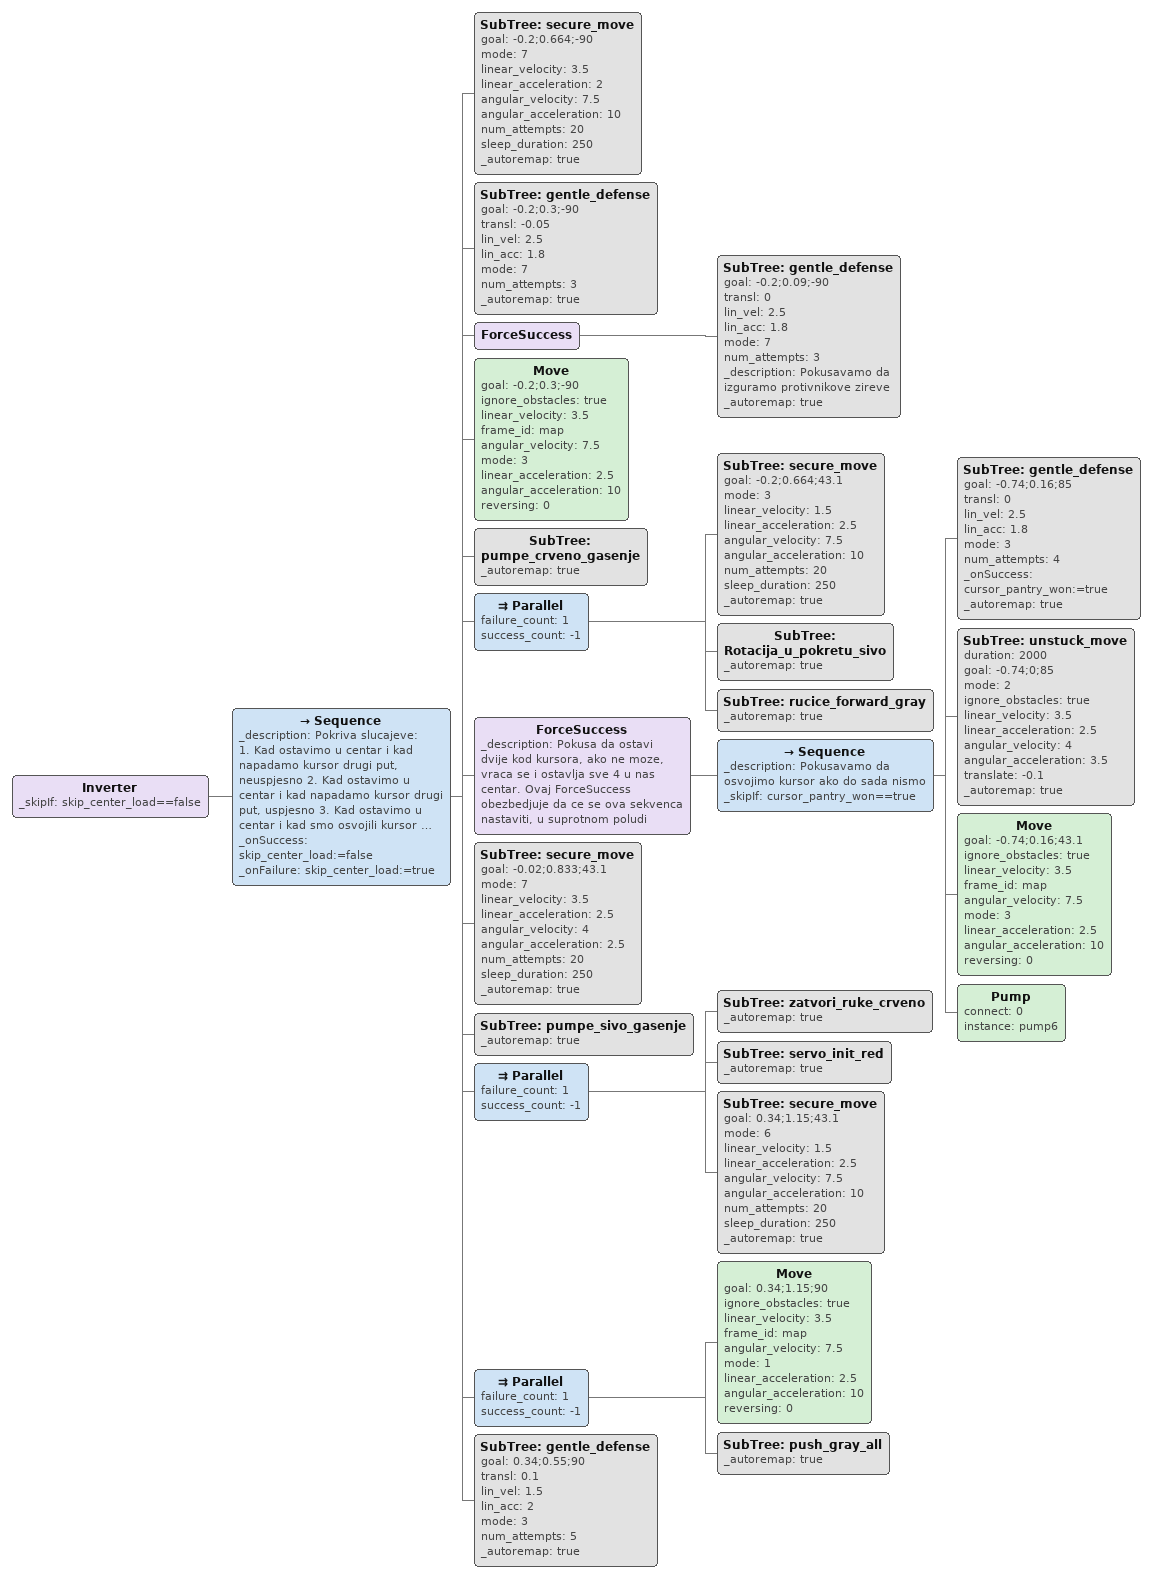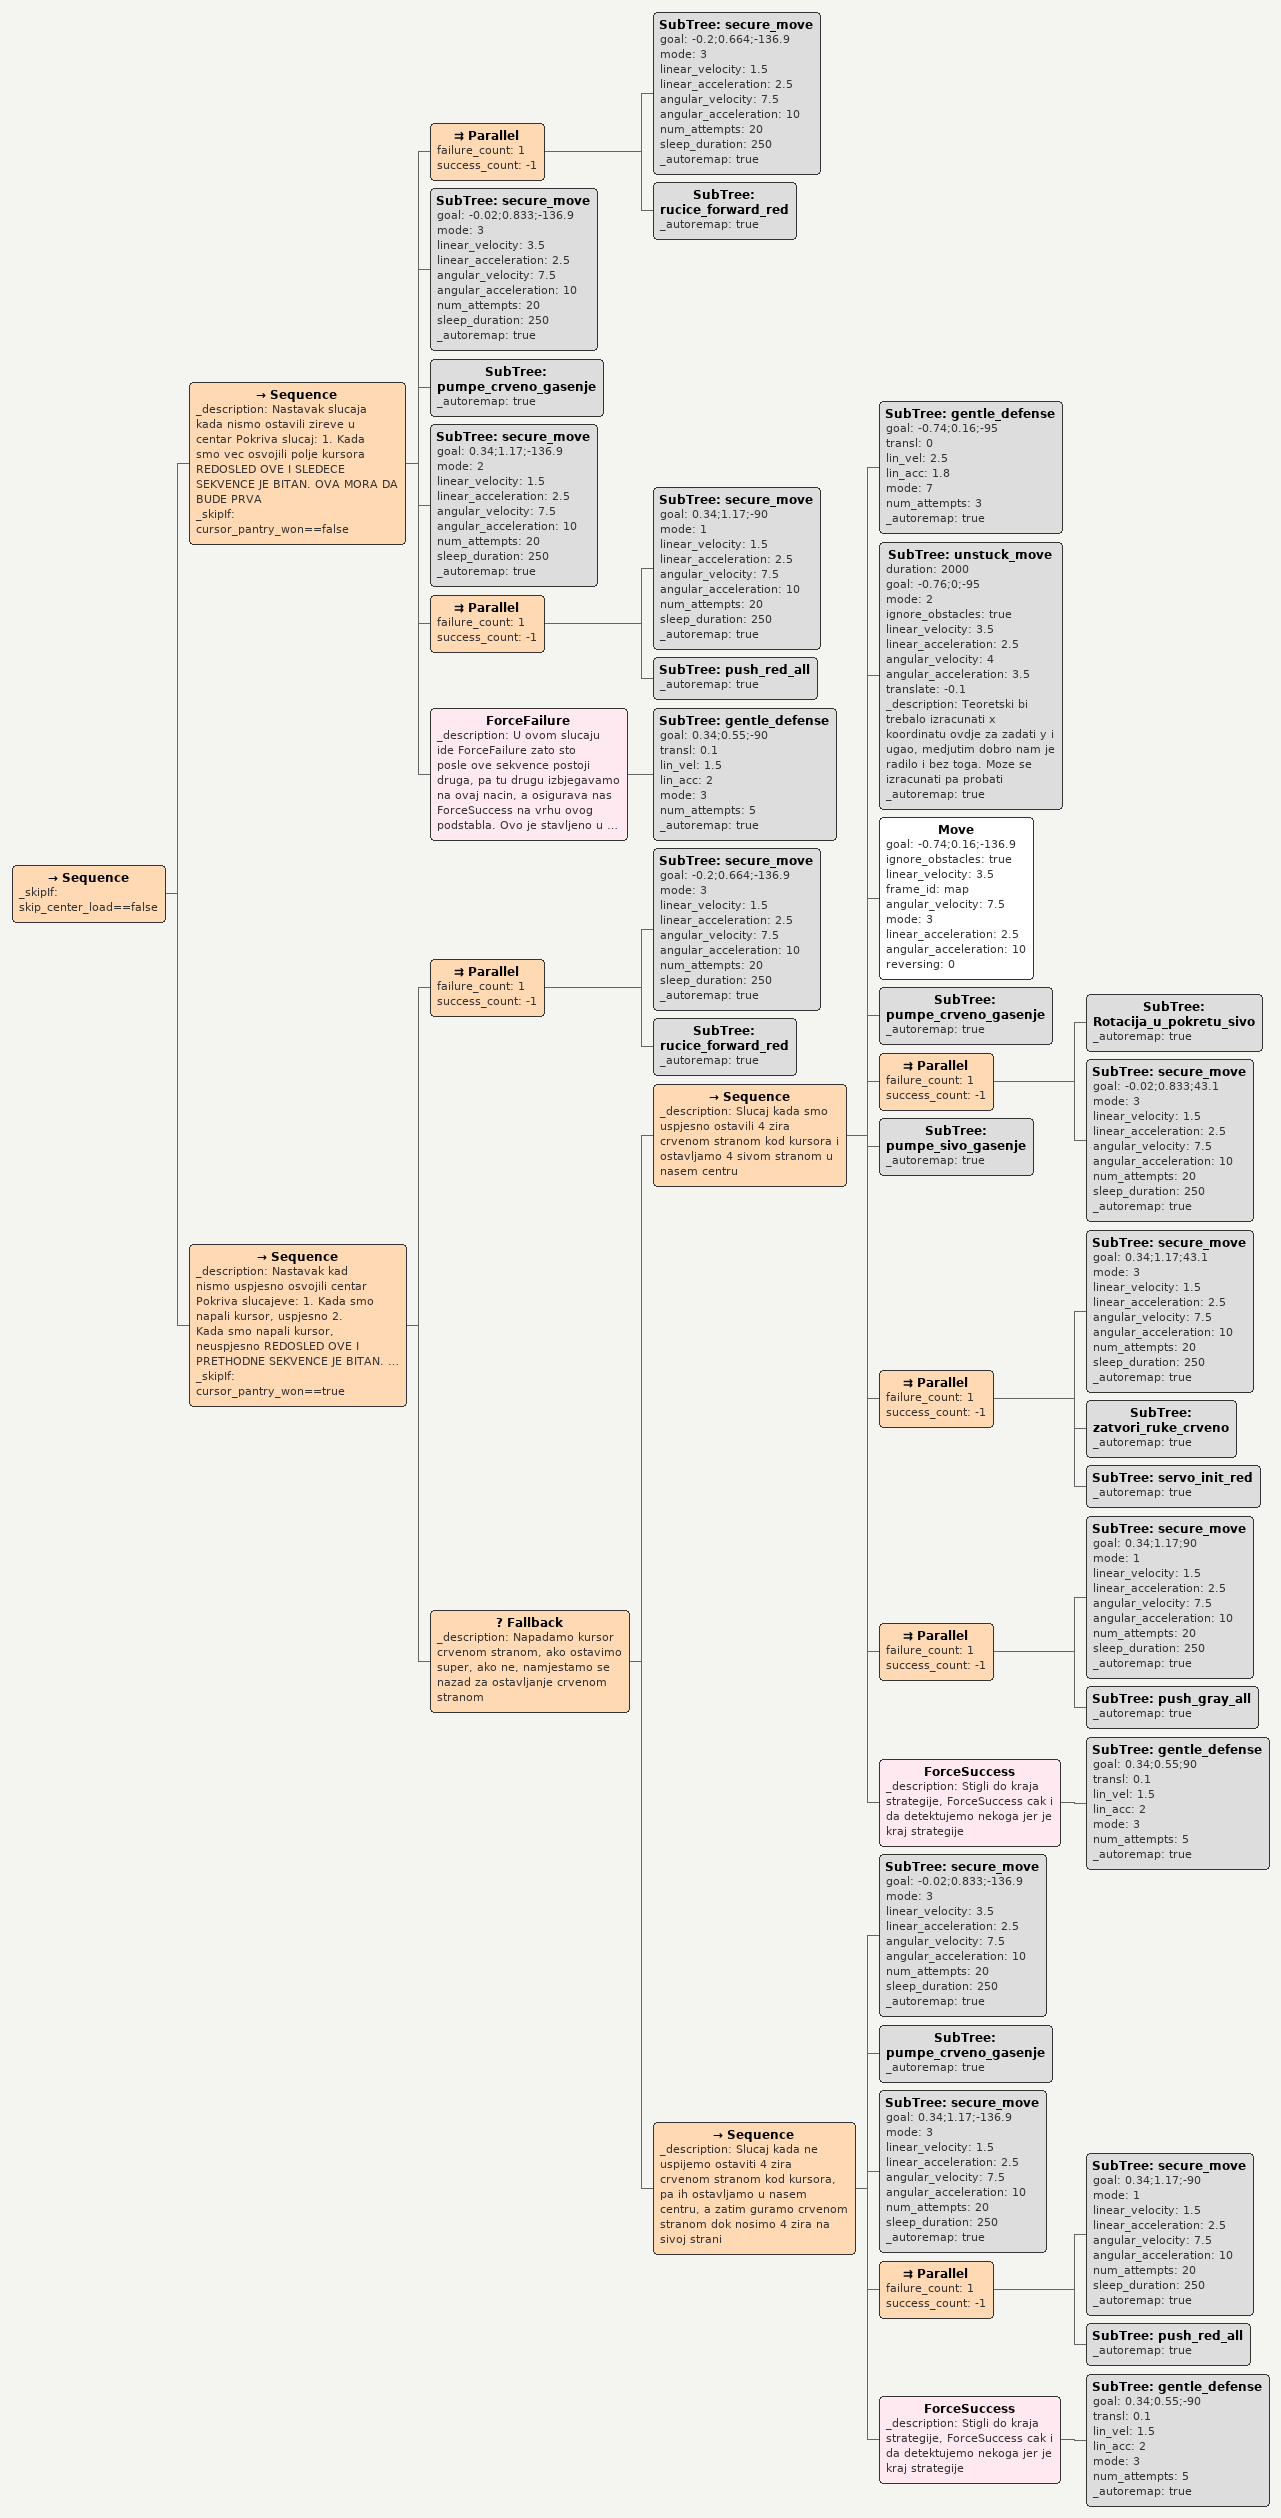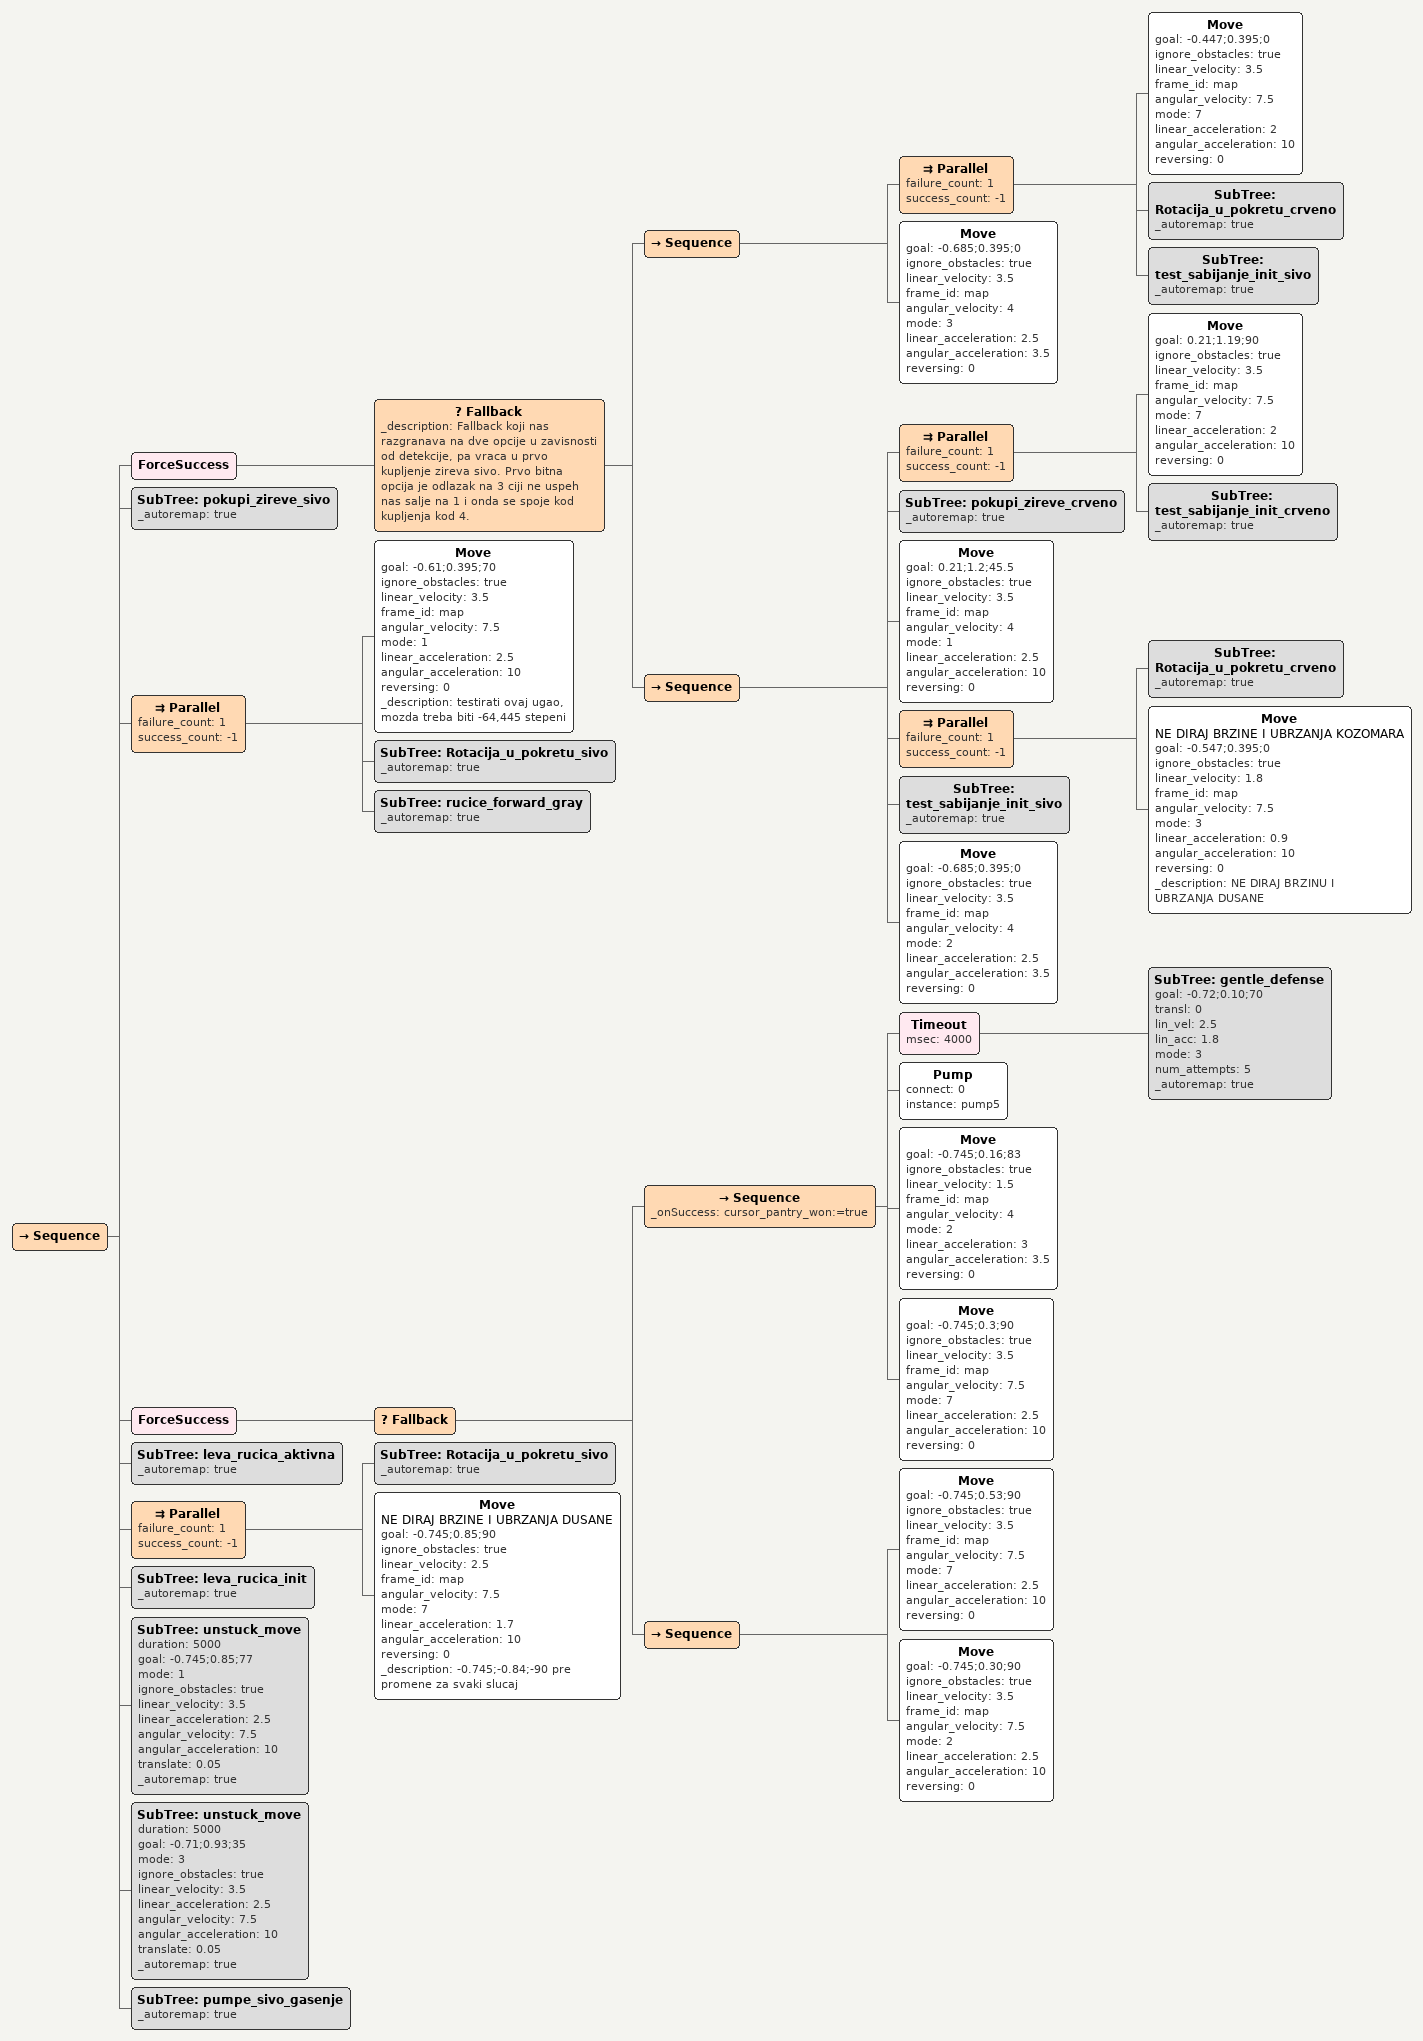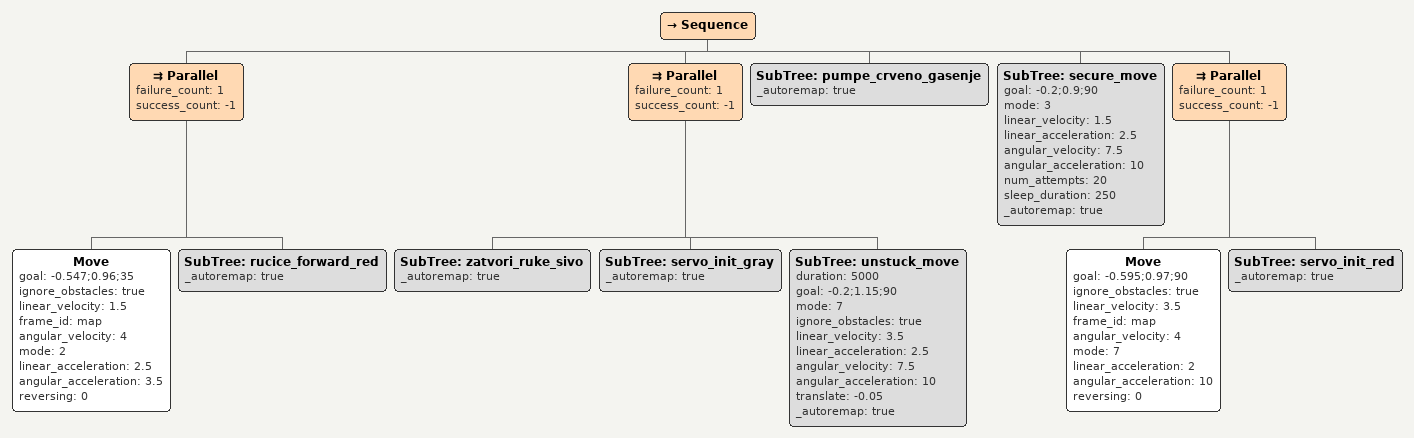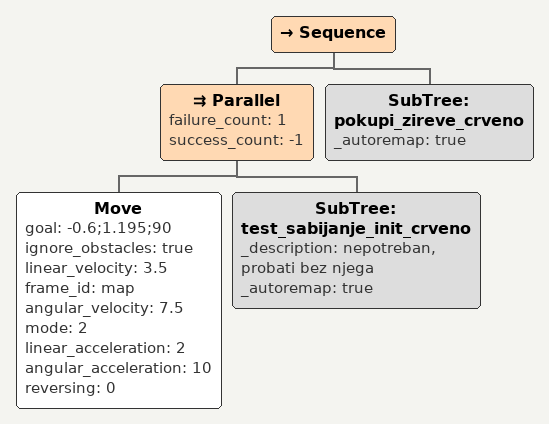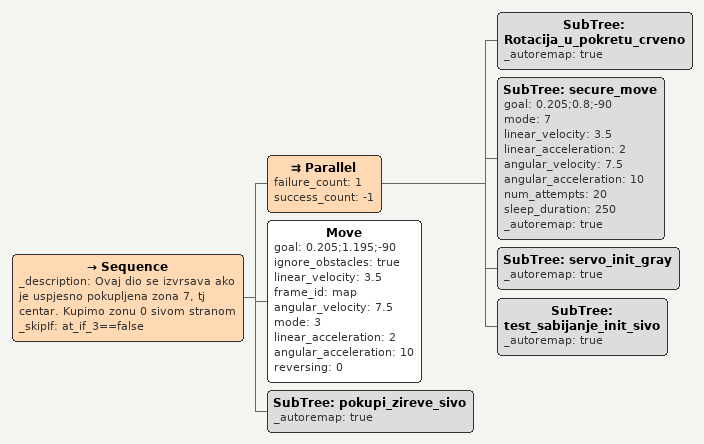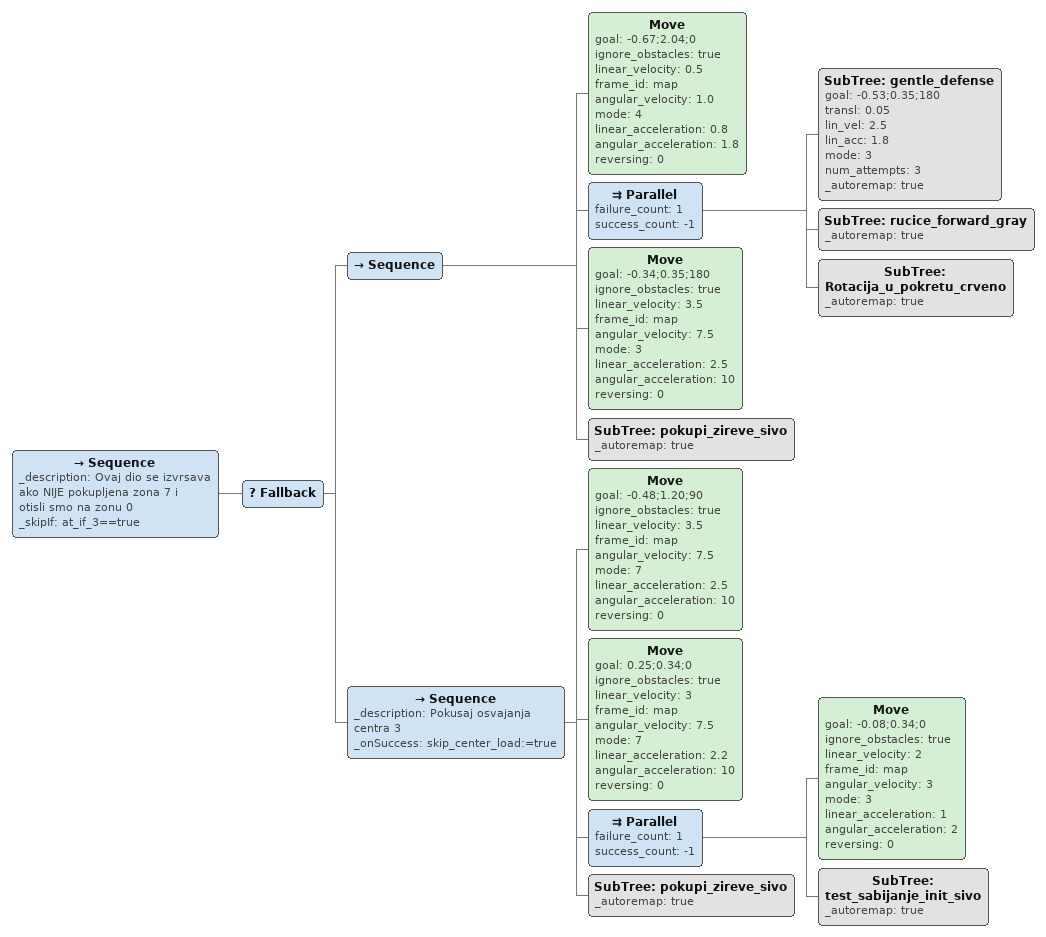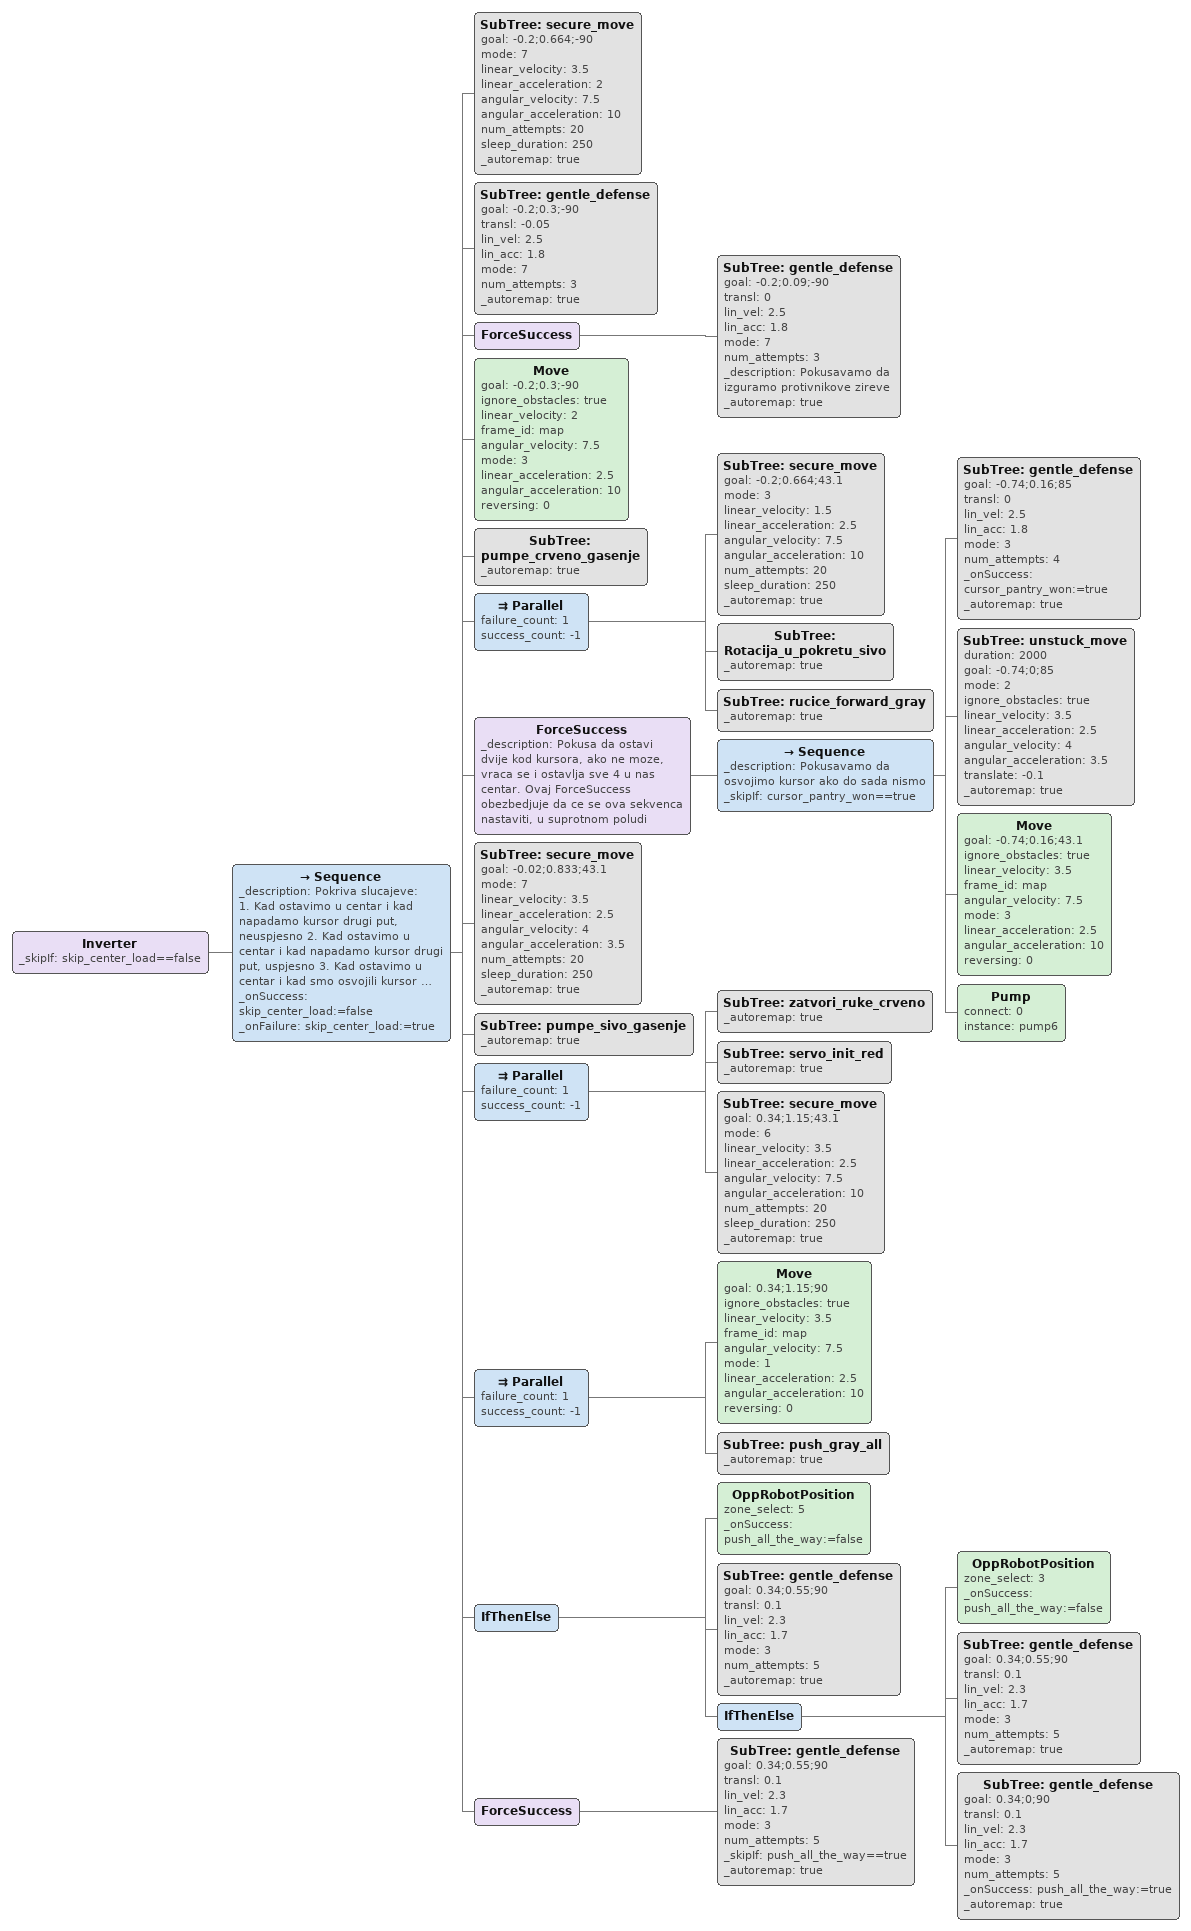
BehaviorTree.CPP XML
<Inverter _skipIf="skip_center_load==false">
            <Sequence _description="Pokriva slucajeve:
1. Kad ostavimo u centar i kad napadamo kursor drugi put, neuspjesno
2. Kad ostavimo u centar i kad napadamo kursor drugi put, uspjesno
3. Kad ostavimo u centar i kad smo osvojili kursor prvi put
** Preko gentle_defence se prebacujemo na slucajeve kad nismo ostavili u centar" _onSuccess="skip_center_load:=false" _onFailure="skip_center_load:=true">
              <SubTree ID="secure_move" goal="-0.2;0.664;-90" mode="7" linear_velocity="3.5" linear_acceleration="2" angular_velocity="7.5" angular_acceleration="10" num_attempts="20" sleep_duration="250" _autoremap="true"/>
              <SubTree ID="gentle_defense" goal="-0.2;0.3;-90" transl="-0.05" lin_vel="2.5" lin_acc="1.8" mode="7" num_attempts="3" _autoremap="true"/>
              <ForceSuccess>
                <SubTree ID="gentle_defense" goal="-0.2;0.09;-90" transl="0" lin_vel="2.5" lin_acc="1.8" mode="7" num_attempts="3" _description="Pokusavamo da izguramo protivnikove zireve" _autoremap="true"/>
              </ForceSuccess>
              <Move goal="-0.2;0.3;-90" ignore_obstacles="true" linear_velocity="3.5" frame_id="map" angular_velocity="7.5" mode="3" linear_acceleration="2.5" angular_acceleration="10" reversing="0"/>
              <SubTree ID="pumpe_crveno_gasenje" _autoremap="true"/>
              <Parallel failure_count="1" success_count="-1">
                <SubTree ID="secure_move" goal="-0.2;0.664;43.1" mode="3" linear_velocity="1.5" linear_acceleration="2.5" angular_velocity="7.5" angular_acceleration="10" num_attempts="20" sleep_duration="250" _autoremap="true"/>
                <SubTree ID="Rotacija_u_pokretu_sivo" _autoremap="true"/>
                <SubTree ID="rucice_forward_gray" _autoremap="true"/>
              </Parallel>
              <ForceSuccess _description="Pokusa da ostavi dvije kod kursora, ako ne moze, vraca se i ostavlja sve 4 u nas centar. Ovaj ForceSuccess obezbedjuje da ce se ova sekvenca nastaviti, u suprotnom poludi">
                <Sequence _description="Pokusavamo da osvojimo kursor ako do sada nismo" _skipIf="cursor_pantry_won==true">
                  <SubTree ID="gentle_defense" goal="-0.74;0.16;85" transl="0" lin_vel="2.5" lin_acc="1.8" mode="3" num_attempts="4" _onSuccess="cursor_pantry_won:=true" _autoremap="true"/>
                  <SubTree ID="unstuck_move" duration="2000" goal="-0.74;0;85" mode="2" ignore_obstacles="true" linear_velocity="3.5" linear_acceleration="2.5" angular_velocity="4" angular_acceleration="3.5" translate="-0.1" _autoremap="true"/>
                  <Move goal="-0.74;0.16;43.1" ignore_obstacles="true" linear_velocity="3.5" frame_id="map" angular_velocity="7.5" mode="3" linear_acceleration="2.5" angular_acceleration="10" reversing="0"/>
                  <Pump connect="0" instance="pump6"/>
                </Sequence>
              </ForceSuccess>
              <SubTree ID="secure_move" goal="-0.02;0.833;43.1" mode="7" linear_velocity="3.5" linear_acceleration="2.5" angular_velocity="4" angular_acceleration="2.5" num_attempts="20" sleep_duration="250" _autoremap="true"/>
              <SubTree ID="pumpe_sivo_gasenje" _autoremap="true"/>
              <Parallel failure_count="1" success_count="-1">
                <SubTree ID="zatvori_ruke_crveno" _autoremap="true"/>
                <SubTree ID="servo_init_red" _autoremap="true"/>
                <SubTree ID="secure_move" goal="0.34;1.15;43.1" mode="6" linear_velocity="1.5" linear_acceleration="2.5" angular_velocity="7.5" angular_acceleration="10" num_attempts="20" sleep_duration="250" _autoremap="true"/>
              </Parallel>
              <Parallel failure_count="1" success_count="-1">
                <Move goal="0.34;1.15;90" ignore_obstacles="true" linear_velocity="3.5" frame_id="map" angular_velocity="7.5" mode="1" linear_acceleration="2.5" angular_acceleration="10" reversing="0"/>
                <SubTree ID="push_gray_all" _autoremap="true"/>
              </Parallel>
              <SubTree ID="gentle_defense" goal="0.34;0.55;90" transl="0.1" lin_vel="1.5" lin_acc="2" mode="3" num_attempts="5" _autoremap="true"/>
            </Sequence>
          </Inverter>

<Sequence _skipIf="skip_center_load==false">
            <Sequence _description="Nastavak slucaja kada nismo ostavili zireve u centar

Pokriva slucaj:
1. Kada smo vec osvojili polje kursora

REDOSLED OVE I SLEDECE SEKVENCE JE BITAN. OVA MORA DA BUDE PRVA" _skipIf="cursor_pantry_won==false">
              <Parallel failure_count="1" success_count="-1">
                <SubTree ID="secure_move" goal="-0.2;0.664;-136.9" mode="3" linear_velocity="1.5" linear_acceleration="2.5" angular_velocity="7.5" angular_acceleration="10" num_attempts="20" sleep_duration="250" _autoremap="true"/>
                <SubTree ID="rucice_forward_red" _autoremap="true"/>
              </Parallel>
              <SubTree ID="secure_move" goal="-0.02;0.833;-136.9" mode="3" linear_velocity="3.5" linear_acceleration="2.5" angular_velocity="7.5" angular_acceleration="10" num_attempts="20" sleep_duration="250" _autoremap="true"/>
              <SubTree ID="pumpe_crveno_gasenje" _autoremap="true"/>
              <SubTree ID="secure_move" goal="0.34;1.17;-136.9" mode="2" linear_velocity="1.5" linear_acceleration="2.5" angular_velocity="7.5" angular_acceleration="10" num_attempts="20" sleep_duration="250" _autoremap="true"/>
              <Parallel failure_count="1" success_count="-1">
                <SubTree ID="secure_move" goal="0.34;1.17;-90" mode="1" linear_velocity="1.5" linear_acceleration="2.5" angular_velocity="7.5" angular_acceleration="10" num_attempts="20" sleep_duration="250" _autoremap="true"/>
                <SubTree ID="push_red_all" _autoremap="true"/>
              </Parallel>
              <ForceFailure _description="U ovom slucaju ide ForceFailure zato sto posle ove sekvence postoji druga, pa tu drugu izbjegavamo na ovaj nacin, a osigurava nas ForceSuccess na vrhu ovog podstabla. Ovo je stavljeno u slucaju da dodjemo do zeljene koordinate">
                <SubTree ID="gentle_defense" goal="0.34;0.55;-90" transl="0.1" lin_vel="1.5" lin_acc="2" mode="3" num_attempts="5" _autoremap="true"/>
              </ForceFailure>
            </Sequence>
            <Sequence _description="Nastavak kad nismo uspjesno osvojili centar

Pokriva slucajeve:
1. Kada smo napali kursor, uspjesno
2. Kada smo napali kursor, neuspjesno

REDOSLED OVE I PRETHODNE SEKVENCE JE BITAN. OVA MORA DA BUDE DRUGA" _skipIf="cursor_pantry_won==true">
              <Parallel failure_count="1" success_count="-1">
                <SubTree ID="secure_move" goal="-0.2;0.664;-136.9" mode="3" linear_velocity="1.5" linear_acceleration="2.5" angular_velocity="7.5" angular_acceleration="10" num_attempts="20" sleep_duration="250" _autoremap="true"/>
                <SubTree ID="rucice_forward_red" _autoremap="true"/>
              </Parallel>
              <Fallback _description="Napadamo kursor crvenom stranom, ako ostavimo super, ako ne, namjestamo se nazad za ostavljanje crvenom stranom">
                <Sequence _description="Slucaj kada smo uspjesno ostavili 4 zira crvenom stranom kod kursora i ostavljamo 4 sivom stranom u nasem centru">
                  <SubTree ID="gentle_defense" goal="-0.74;0.16;-95" transl="0" lin_vel="2.5" lin_acc="1.8" mode="7" num_attempts="3" _autoremap="true"/>
                  <SubTree ID="unstuck_move" duration="2000" goal="-0.76;0;-95" mode="2" ignore_obstacles="true" linear_velocity="3.5" linear_acceleration="2.5" angular_velocity="4" angular_acceleration="3.5" translate="-0.1" _description="Teoretski bi trebalo izracunati x koordinatu ovdje za zadati y i ugao, medjutim dobro nam je radilo i bez toga. Moze se izracunati pa probati" _autoremap="true"/>
                  <Move goal="-0.74;0.16;-136.9" ignore_obstacles="true" linear_velocity="3.5" frame_id="map" angular_velocity="7.5" mode="3" linear_acceleration="2.5" angular_acceleration="10" reversing="0"/>
                  <SubTree ID="pumpe_crveno_gasenje" _autoremap="true"/>
                  <Parallel failure_count="1" success_count="-1">
                    <SubTree ID="Rotacija_u_pokretu_sivo" _autoremap="true"/>
                    <SubTree ID="secure_move" goal="-0.02;0.833;43.1" mode="3" linear_velocity="1.5" linear_acceleration="2.5" angular_velocity="7.5" angular_acceleration="10" num_attempts="20" sleep_duration="250" _autoremap="true"/>
                  </Parallel>
                  <SubTree ID="pumpe_sivo_gasenje" _autoremap="true"/>
                  <Parallel failure_count="1" success_count="-1">
                    <SubTree ID="secure_move" goal="0.34;1.17;43.1" mode="3" linear_velocity="1.5" linear_acceleration="2.5" angular_velocity="7.5" angular_acceleration="10" num_attempts="20" sleep_duration="250" _autoremap="true"/>
                    <SubTree ID="zatvori_ruke_crveno" _autoremap="true"/>
                    <SubTree ID="servo_init_red" _autoremap="true"/>
                  </Parallel>
                  <Parallel failure_count="1" success_count="-1">
                    <SubTree ID="secure_move" goal="0.34;1.17;90" mode="1" linear_velocity="1.5" linear_acceleration="2.5" angular_velocity="7.5" angular_acceleration="10" num_attempts="20" sleep_duration="250" _autoremap="true"/>
                    <SubTree ID="push_gray_all" _autoremap="true"/>
                  </Parallel>
                  <ForceSuccess _description="Stigli do kraja strategije, ForceSuccess cak i da detektujemo nekoga jer je kraj strategije">
                    <SubTree ID="gentle_defense" goal="0.34;0.55;90" transl="0.1" lin_vel="1.5" lin_acc="2" mode="3" num_attempts="5" _autoremap="true"/>
                  </ForceSuccess>
                </Sequence>
                <Sequence _description="Slucaj kada ne uspijemo ostaviti 4 zira crvenom stranom kod kursora, pa ih ostavljamo u nasem centru, a zatim guramo crvenom stranom dok nosimo 4 zira na sivoj strani">
                  <SubTree ID="secure_move" goal="-0.02;0.833;-136.9" mode="3" linear_velocity="3.5" linear_acceleration="2.5" angular_velocity="7.5" angular_acceleration="10" num_attempts="20" sleep_duration="250" _autoremap="true"/>
                  <SubTree ID="pumpe_crveno_gasenje" _autoremap="true"/>
                  <SubTree ID="secure_move" goal="0.34;1.17;-136.9" mode="3" linear_velocity="1.5" linear_acceleration="2.5" angular_velocity="7.5" angular_acceleration="10" num_attempts="20" sleep_duration="250" _autoremap="true"/>
                  <Parallel failure_count="1" success_count="-1">
                    <SubTree ID="secure_move" goal="0.34;1.17;-90" mode="1" linear_velocity="1.5" linear_acceleration="2.5" angular_velocity="7.5" angular_acceleration="10" num_attempts="20" sleep_duration="250" _autoremap="true"/>
                    <SubTree ID="push_red_all" _autoremap="true"/>
                  </Parallel>
                  <ForceSuccess _description="Stigli do kraja strategije, ForceSuccess cak i da detektujemo nekoga jer je kraj strategije">
                    <SubTree ID="gentle_defense" goal="0.34;0.55;-90" transl="0.1" lin_vel="1.5" lin_acc="2" mode="3" num_attempts="5" _autoremap="true"/>
                  </ForceSuccess>
                </Sequence>
              </Fallback>
            </Sequence>
          </Sequence>

<Sequence>
      <ForceSuccess>
        <Fallback _description="Fallback koji nas razgranava na dve opcije u zavisnosti od detekcije, pa vraca u prvo kupljenje zireva sivo. Prvo bitna opcija je odlazak na 3 ciji ne uspeh nas salje na 1 i onda se spoje kod kupljenja kod 4.">
          <Sequence>
            <Parallel failure_count="1" success_count="-1">
              <Move goal="-0.447;0.395;0" ignore_obstacles="true" linear_velocity="3.5" frame_id="map" angular_velocity="7.5" mode="7" linear_acceleration="2" angular_acceleration="10" reversing="0"/>
              <SubTree ID="Rotacija_u_pokretu_crveno" _autoremap="true"/>
              <SubTree ID="test_sabijanje_init_sivo" _autoremap="true"/>
            </Parallel>
            <Move goal="-0.685;0.395;0" ignore_obstacles="true" linear_velocity="3.5" frame_id="map" angular_velocity="4" mode="3" linear_acceleration="2.5" angular_acceleration="3.5" reversing="0"/>
          </Sequence>
          <Sequence>
            <Parallel failure_count="1" success_count="-1">
              <Move goal="0.21;1.19;90" ignore_obstacles="true" linear_velocity="3.5" frame_id="map" angular_velocity="7.5" mode="7" linear_acceleration="2" angular_acceleration="10" reversing="0"/>
              <SubTree ID="test_sabijanje_init_crveno" _autoremap="true"/>
            </Parallel>
            <SubTree ID="pokupi_zireve_crveno" _autoremap="true"/>
            <Move goal="0.21;1.2;45.5" ignore_obstacles="true" linear_velocity="3.5" frame_id="map" angular_velocity="4" mode="1" linear_acceleration="2.5" angular_acceleration="10" reversing="0"/>
            <Parallel failure_count="1" success_count="-1">
              <SubTree ID="Rotacija_u_pokretu_crveno" _autoremap="true"/>
              <Move name="NE DIRAJ BRZINE I UBRZANJA KOZOMARA" goal="-0.547;0.395;0" ignore_obstacles="true" linear_velocity="1.8" frame_id="map" angular_velocity="7.5" mode="3" linear_acceleration="0.9" angular_acceleration="10" reversing="0" _description="NE DIRAJ BRZINU I UBRZANJA DUSANE
"/>
            </Parallel>
            <SubTree ID="test_sabijanje_init_sivo" _autoremap="true"/>
            <Move goal="-0.685;0.395;0" ignore_obstacles="true" linear_velocity="3.5" frame_id="map" angular_velocity="4" mode="2" linear_acceleration="2.5" angular_acceleration="3.5" reversing="0"/>
          </Sequence>
        </Fallback>
      </ForceSuccess>
      <SubTree ID="pokupi_zireve_sivo" _autoremap="true"/>
      <Parallel failure_count="1" success_count="-1">
        <Move goal="-0.61;0.395;70" ignore_obstacles="true" linear_velocity="3.5" frame_id="map" angular_velocity="7.5" mode="1" linear_acceleration="2.5" angular_acceleration="10" reversing="0" _description="testirati ovaj ugao, mozda treba biti -64,445 stepeni"/>
        <SubTree ID="Rotacija_u_pokretu_sivo" _autoremap="true"/>
        <SubTree ID="rucice_forward_gray" _autoremap="true"/>
      </Parallel>
      <ForceSuccess>
        <Fallback>
          <Sequence _onSuccess="cursor_pantry_won:=true">
            <Timeout msec="4000">
              <SubTree ID="gentle_defense" goal="-0.72;0.10;70" transl="0" lin_vel="2.5" lin_acc="1.8" mode="3" num_attempts="5" _autoremap="true"/>
            </Timeout>
            <Pump connect="0" instance="pump5"/>
            <Move goal="-0.745;0.16;83" ignore_obstacles="true" linear_velocity="1.5" frame_id="map" angular_velocity="4" mode="2" linear_acceleration="3" angular_acceleration="3.5" reversing="0"/>
            <Move goal="-0.745;0.3;90" ignore_obstacles="true" linear_velocity="3.5" frame_id="map" angular_velocity="7.5" mode="7" linear_acceleration="2.5" angular_acceleration="10" reversing="0"/>
          </Sequence>
          <Sequence>
            <Move goal="-0.745;0.53;90" ignore_obstacles="true" linear_velocity="3.5" frame_id="map" angular_velocity="7.5" mode="7" linear_acceleration="2.5" angular_acceleration="10" reversing="0"/>
            <Move goal="-0.745;0.30;90" ignore_obstacles="true" linear_velocity="3.5" frame_id="map" angular_velocity="7.5" mode="2" linear_acceleration="2.5" angular_acceleration="10" reversing="0"/>
          </Sequence>
        </Fallback>
      </ForceSuccess>
      <SubTree ID="leva_rucica_aktivna" _autoremap="true"/>
      <Parallel failure_count="1" success_count="-1">
        <SubTree ID="Rotacija_u_pokretu_sivo" _autoremap="true"/>
        <Move name="NE DIRAJ BRZINE I UBRZANJA DUSANE" goal="-0.745;0.85;90" ignore_obstacles="true" linear_velocity="2.5" frame_id="map" angular_velocity="7.5" mode="7" linear_acceleration="1.7" angular_acceleration="10" reversing="0" _description="-0.745;-0.84;-90 pre promene za svaki slucaj"/>
      </Parallel>
      <SubTree ID="leva_rucica_init" _autoremap="true"/>
      <SubTree ID="unstuck_move" duration="5000" goal="-0.745;0.85;77" mode="1" ignore_obstacles="true" linear_velocity="3.5" linear_acceleration="2.5" angular_velocity="7.5" angular_acceleration="10" translate="0.05" _autoremap="true"/>
      <SubTree ID="unstuck_move" duration="5000" goal="-0.71;0.93;35" mode="3" ignore_obstacles="true" linear_velocity="3.5" linear_acceleration="2.5" angular_velocity="7.5" angular_acceleration="10" translate="0.05" _autoremap="true"/>
      <SubTree ID="pumpe_sivo_gasenje" _autoremap="true"/>
    </Sequence>

<Sequence>
  <Parallel failure_count="1" success_count="-1">
    <Move goal="-0.547;0.96;35" ignore_obstacles="true" linear_velocity="1.5" frame_id="map" angular_velocity="4" mode="2" linear_acceleration="2.5" angular_acceleration="3.5" reversing="0"/>
    <SubTree ID="rucice_forward_red" _autoremap="true"/>
  </Parallel>
  <Parallel failure_count="1" success_count="-1">
    <SubTree ID="zatvori_ruke_sivo" _autoremap="true"/>
    <SubTree ID="servo_init_gray" _autoremap="true"/>
    <SubTree ID="unstuck_move" duration="5000" goal="-0.2;1.15;90" mode="7" ignore_obstacles="true" linear_velocity="3.5" linear_acceleration="2.5" angular_velocity="7.5" angular_acceleration="10" translate="-0.05" _autoremap="true"/>
  </Parallel>
  <SubTree ID="pumpe_crveno_gasenje" _autoremap="true"/>
  <SubTree ID="secure_move" goal="-0.2;0.9;90" mode="3" linear_velocity="1.5" linear_acceleration="2.5" angular_velocity="7.5" angular_acceleration="10" num_attempts="20" sleep_duration="250" _autoremap="true"/>
  <Parallel failure_count="1" success_count="-1">
    <Move goal="-0.595;0.97;90" ignore_obstacles="true" linear_velocity="3.5" frame_id="map" angular_velocity="4" mode="7" linear_acceleration="2" angular_acceleration="10" reversing="0"/>
    <SubTree ID="servo_init_red" _autoremap="true"/>
  </Parallel>
</Sequence>

<Sequence>
  <Parallel failure_count="1" success_count="-1">
    <Move goal="-0.6;1.195;90" ignore_obstacles="true" linear_velocity="3.5" frame_id="map" angular_velocity="7.5" mode="2" linear_acceleration="2" angular_acceleration="10" reversing="0"/>
    <SubTree ID="test_sabijanje_init_crveno" _description="nepotreban, probati bez njega" _autoremap="true"/>
  </Parallel>
  <SubTree ID="pokupi_zireve_crveno" _autoremap="true"/>
</Sequence>

<Sequence _description="Ovaj dio se izvrsava ako je uspjesno pokupljena zona 7, tj centar. Kupimo zonu 0 sivom stranom" _skipIf="at_if_3==false">
  <Parallel failure_count="1" success_count="-1">
    <SubTree ID="Rotacija_u_pokretu_crveno" _autoremap="true"/>
    <SubTree ID="secure_move" goal="0.205;0.8;-90" mode="7" linear_velocity="3.5" linear_acceleration="2" angular_velocity="7.5" angular_acceleration="10" num_attempts="20" sleep_duration="250" _autoremap="true"/>
    <SubTree ID="servo_init_gray" _autoremap="true"/>
    <SubTree ID="test_sabijanje_init_sivo" _autoremap="true"/>
  </Parallel>
  <Move goal="0.205;1.195;-90" ignore_obstacles="true" linear_velocity="3.5" frame_id="map" angular_velocity="7.5" mode="3" linear_acceleration="2" angular_acceleration="10" reversing="0"/>
  <SubTree ID="pokupi_zireve_sivo" _autoremap="true"/>
</Sequence>

<Sequence _description="Ovaj dio se izvrsava ako NIJE pokupljena zona 7 i otisli smo na zonu 0
" _skipIf="at_if_3==true">
        <Fallback>
          <Sequence>
            <Move goal="-0.67;2.04;0" ignore_obstacles="true" linear_velocity="0.5" frame_id="map" angular_velocity="1.0" mode="4" linear_acceleration="0.8" angular_acceleration="1.8" reversing="0"/>
            <Parallel failure_count="1" success_count="-1">
              <SubTree ID="gentle_defense" goal="-0.53;0.35;180" transl="0.05" lin_vel="2.5" lin_acc="1.8" mode="3" num_attempts="3" _autoremap="true"/>
              <SubTree ID="rucice_forward_gray" _autoremap="true"/>
              <SubTree ID="Rotacija_u_pokretu_crveno" _autoremap="true"/>
            </Parallel>
            <Move goal="-0.34;0.35;180" ignore_obstacles="true" linear_velocity="3.5" frame_id="map" angular_velocity="7.5" mode="3" linear_acceleration="2.5" angular_acceleration="10" reversing="0"/>
            <SubTree ID="pokupi_zireve_sivo" _autoremap="true"/>
          </Sequence>
          <Sequence _description="Pokusaj osvajanja centra 3" _onSuccess="skip_center_load:=true">
            <Move goal="-0.48;1.20;90" ignore_obstacles="true" linear_velocity="3.5" frame_id="map" angular_velocity="7.5" mode="7" linear_acceleration="2.5" angular_acceleration="10" reversing="0"/>
            <Move goal="0.25;0.34;0" ignore_obstacles="true" linear_velocity="3" frame_id="map" angular_velocity="7.5" mode="7" linear_acceleration="2.2" angular_acceleration="10" reversing="0"/>
            <Parallel failure_count="1" success_count="-1">
              <Move goal="-0.08;0.34;0" ignore_obstacles="true" linear_velocity="2" frame_id="map" angular_velocity="3" mode="3" linear_acceleration="1" angular_acceleration="2" reversing="0"/>
              <SubTree ID="test_sabijanje_init_sivo" _autoremap="true"/>
            </Parallel>
            <SubTree ID="pokupi_zireve_sivo" _autoremap="true"/>
          </Sequence>
        </Fallback>
      </Sequence>

<Inverter _skipIf="skip_center_load==false">
            <Sequence _description="Pokriva slucajeve:
1. Kad ostavimo u centar i kad napadamo kursor drugi put, neuspjesno
2. Kad ostavimo u centar i kad napadamo kursor drugi put, uspjesno
3. Kad ostavimo u centar i kad smo osvojili kursor prvi put
** Preko gentle_defence se prebacujemo na slucajeve kad nismo ostavili u centar" _onSuccess="skip_center_load:=false" _onFailure="skip_center_load:=true">
              <SubTree ID="secure_move" goal="-0.2;0.664;-90" mode="7" linear_velocity="3.5" linear_acceleration="2" angular_velocity="7.5" angular_acceleration="10" num_attempts="20" sleep_duration="250" _autoremap="true"/>
              <SubTree ID="gentle_defense" goal="-0.2;0.3;-90" transl="-0.05" lin_vel="2.5" lin_acc="1.8" mode="7" num_attempts="3" _autoremap="true"/>
              <ForceSuccess>
                <SubTree ID="gentle_defense" goal="-0.2;0.09;-90" transl="0" lin_vel="2.5" lin_acc="1.8" mode="7" num_attempts="3" _description="Pokusavamo da izguramo protivnikove zireve" _autoremap="true"/>
              </ForceSuccess>
              <Move goal="-0.2;0.3;-90" ignore_obstacles="true" linear_velocity="2" frame_id="map" angular_velocity="7.5" mode="3" linear_acceleration="2.5" angular_acceleration="10" reversing="0"/>
              <SubTree ID="pumpe_crveno_gasenje" _autoremap="true"/>
              <Parallel failure_count="1" success_count="-1">
                <SubTree ID="secure_move" goal="-0.2;0.664;43.1" mode="3" linear_velocity="1.5" linear_acceleration="2.5" angular_velocity="7.5" angular_acceleration="10" num_attempts="20" sleep_duration="250" _autoremap="true"/>
                <SubTree ID="Rotacija_u_pokretu_sivo" _autoremap="true"/>
                <SubTree ID="rucice_forward_gray" _autoremap="true"/>
              </Parallel>
              <ForceSuccess _description="Pokusa da ostavi dvije kod kursora, ako ne moze, vraca se i ostavlja sve 4 u nas centar. Ovaj ForceSuccess obezbedjuje da ce se ova sekvenca nastaviti, u suprotnom poludi">
                <Sequence _description="Pokusavamo da osvojimo kursor ako do sada nismo" _skipIf="cursor_pantry_won==true">
                  <SubTree ID="gentle_defense" goal="-0.74;0.16;85" transl="0" lin_vel="2.5" lin_acc="1.8" mode="3" num_attempts="4" _onSuccess="cursor_pantry_won:=true" _autoremap="true"/>
                  <SubTree ID="unstuck_move" duration="2000" goal="-0.74;0;85" mode="2" ignore_obstacles="true" linear_velocity="3.5" linear_acceleration="2.5" angular_velocity="4" angular_acceleration="3.5" translate="-0.1" _autoremap="true"/>
                  <Move goal="-0.74;0.16;43.1" ignore_obstacles="true" linear_velocity="3.5" frame_id="map" angular_velocity="7.5" mode="3" linear_acceleration="2.5" angular_acceleration="10" reversing="0"/>
                  <Pump connect="0" instance="pump6"/>
                </Sequence>
              </ForceSuccess>
              <SubTree ID="secure_move" goal="-0.02;0.833;43.1" mode="7" linear_velocity="3.5" linear_acceleration="2.5" angular_velocity="4" angular_acceleration="3.5" num_attempts="20" sleep_duration="250" _autoremap="true"/>
              <SubTree ID="pumpe_sivo_gasenje" _autoremap="true"/>
              <Parallel failure_count="1" success_count="-1">
                <SubTree ID="zatvori_ruke_crveno" _autoremap="true"/>
                <SubTree ID="servo_init_red" _autoremap="true"/>
                <SubTree ID="secure_move" goal="0.34;1.15;43.1" mode="6" linear_velocity="3.5" linear_acceleration="2.5" angular_velocity="7.5" angular_acceleration="10" num_attempts="20" sleep_duration="250" _autoremap="true"/>
              </Parallel>
              <Parallel failure_count="1" success_count="-1">
                <Move goal="0.34;1.15;90" ignore_obstacles="true" linear_velocity="3.5" frame_id="map" angular_velocity="7.5" mode="1" linear_acceleration="2.5" angular_acceleration="10" reversing="0"/>
                <SubTree ID="push_gray_all" _autoremap="true"/>
              </Parallel>
              <IfThenElse>
                <OppRobotPosition zone_select="5" _onSuccess="push_all_the_way:=false"/>
                <SubTree ID="gentle_defense" goal="0.34;0.55;90" transl="0.1" lin_vel="2.3" lin_acc="1.7" mode="3" num_attempts="5" _autoremap="true"/>
                <IfThenElse>
                  <OppRobotPosition zone_select="3" _onSuccess="push_all_the_way:=false"/>
                  <SubTree ID="gentle_defense" goal="0.34;0.55;90" transl="0.1" lin_vel="2.3" lin_acc="1.7" mode="3" num_attempts="5" _autoremap="true"/>
                  <SubTree ID="gentle_defense" goal="0.34;0;90" transl="0.1" lin_vel="2.3" lin_acc="1.7" mode="3" num_attempts="5" _onSuccess="push_all_the_way:=true" _autoremap="true"/>
                </IfThenElse>
              </IfThenElse>
              <ForceSuccess>
                <SubTree ID="gentle_defense" goal="0.34;0.55;90" transl="0.1" lin_vel="2.3" lin_acc="1.7" mode="3" num_attempts="5" _skipIf="push_all_the_way==true" _autoremap="true"/>
              </ForceSuccess>
            </Sequence>
          </Inverter>
